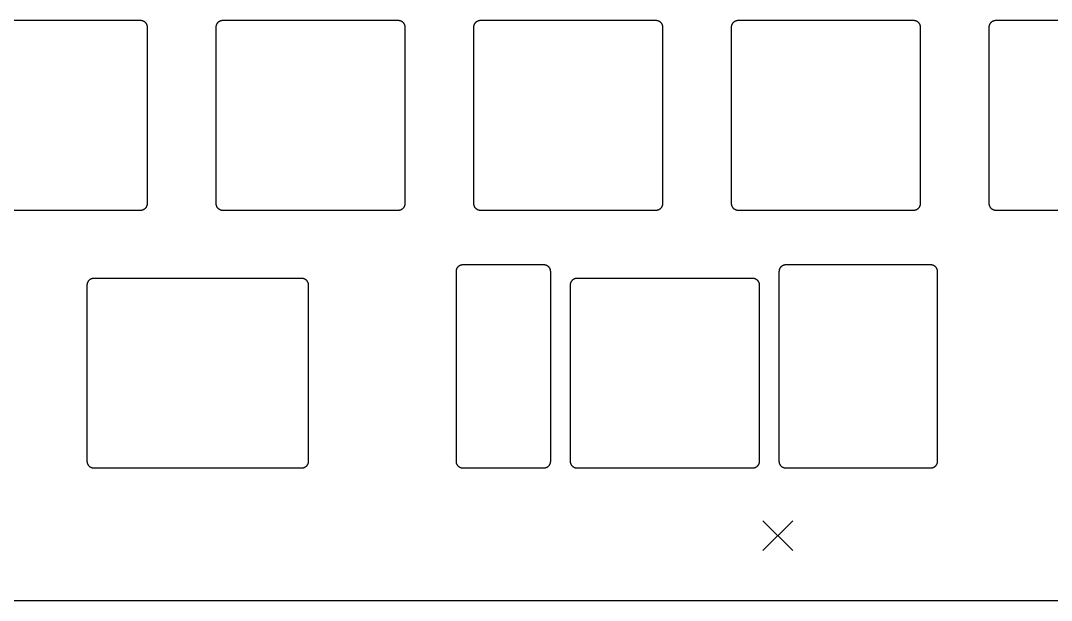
# Model space of a CAD drawing. Extents: x 17 to 282, y -159 to -67.
# Drawn here: x 133.9 to 210.1, y -150.4 to -107.6 of the extents above; entities that cross this region are included whole.
import ezdxf

# ---------------------------------------------------------------- set-up
doc = ezdxf.new("R2010")
doc.units = 0
doc.layers.add('BLACK', color=7, linetype='CONTINUOUS')

msp = doc.modelspace()

# ---------------------------------------------------------------- linework, layer by layer
at = {"layer": 'BLACK', "linetype": 'CONTINUOUS'}
for p, q in [((142.75, -107.575), (129.75, -107.575)), ((142.775, -107.576), (142.75, -107.575)), ((142.799, -107.577), (142.775, -107.576)), ((142.824, -107.58), (142.799, -107.577)), ((142.848, -107.585), (142.824, -107.58)), ((142.872, -107.59), (142.848, -107.585)), ((142.895, -107.597), (142.872, -107.59)), ((142.919, -107.604), (142.895, -107.597)), ((142.941, -107.613), (142.919, -107.604)), ((142.964, -107.623), (142.941, -107.613)), ((142.985, -107.634), (142.964, -107.623)), ((143.007, -107.646), (142.985, -107.634)), ((143.027, -107.659), (143.007, -107.646)), ((143.047, -107.673), (143.027, -107.659)), ((143.067, -107.688), (143.047, -107.673)), ((143.086, -107.704), (143.067, -107.688)), ((143.104, -107.721), (143.086, -107.704)), ((143.121, -107.739), (143.104, -107.721)), ((143.137, -107.758), (143.121, -107.739)), ((143.152, -107.778), (143.137, -107.758)), ((143.166, -107.798), (143.152, -107.778)), ((143.179, -107.818), (143.166, -107.798)), ((143.191, -107.84), (143.179, -107.818)), ((143.202, -107.861), (143.191, -107.84)), ((143.212, -107.884), (143.202, -107.861)), ((143.221, -107.906), (143.212, -107.884)), ((143.228, -107.93), (143.221, -107.906)), ((143.235, -107.953), (143.228, -107.93)), ((143.24, -107.977), (143.235, -107.953)), ((143.245, -108.001), (143.24, -107.977)), ((143.248, -108.026), (143.245, -108.001)), ((143.249, -108.05), (143.248, -108.026)), ((143.25, -108.075), (143.249, -108.05)), ((143.25, -121.075), (143.25, -108.075)), ((148.301, -108.05), (148.3, -108.075)), ((148.3, -108.075), (148.3, -121.075)), ((148.302, -108.026), (148.301, -108.05)), ((148.305, -108.001), (148.302, -108.026)), ((148.31, -107.977), (148.305, -108.001)), ((148.315, -107.953), (148.31, -107.977)), ((148.322, -107.93), (148.315, -107.953)), ((148.329, -107.906), (148.322, -107.93)), ((148.338, -107.884), (148.329, -107.906)), ((148.348, -107.861), (148.338, -107.884)), ((148.359, -107.84), (148.348, -107.861)), ((148.371, -107.818), (148.359, -107.84)), ((148.384, -107.798), (148.371, -107.818)), ((148.398, -107.778), (148.384, -107.798)), ((148.413, -107.758), (148.398, -107.778)), ((148.429, -107.739), (148.413, -107.758)), ((148.446, -107.721), (148.429, -107.739)), ((148.464, -107.704), (148.446, -107.721)), ((148.483, -107.688), (148.464, -107.704)), ((148.503, -107.673), (148.483, -107.688)), ((148.523, -107.659), (148.503, -107.673)), ((148.543, -107.646), (148.523, -107.659)), ((148.565, -107.634), (148.543, -107.646)), ((148.586, -107.623), (148.565, -107.634)), ((148.609, -107.613), (148.586, -107.623)), ((148.631, -107.604), (148.609, -107.613)), ((148.655, -107.597), (148.631, -107.604)), ((148.678, -107.59), (148.655, -107.597)), ((148.702, -107.585), (148.678, -107.59)), ((148.726, -107.58), (148.702, -107.585)), ((148.751, -107.577), (148.726, -107.58)), ((148.775, -107.576), (148.751, -107.577)), ((148.8, -107.575), (148.775, -107.576)), ((161.8, -107.575), (148.8, -107.575)), ((161.825, -107.576), (161.8, -107.575)), ((161.849, -107.577), (161.825, -107.576)), ((161.874, -107.58), (161.849, -107.577)), ((161.898, -107.585), (161.874, -107.58)), ((161.922, -107.59), (161.898, -107.585)), ((161.945, -107.597), (161.922, -107.59)), ((161.969, -107.604), (161.945, -107.597)), ((161.991, -107.613), (161.969, -107.604)), ((162.014, -107.623), (161.991, -107.613)), ((162.035, -107.634), (162.014, -107.623)), ((162.057, -107.646), (162.035, -107.634)), ((162.077, -107.659), (162.057, -107.646)), ((162.097, -107.673), (162.077, -107.659)), ((162.117, -107.688), (162.097, -107.673)), ((162.136, -107.704), (162.117, -107.688)), ((162.154, -107.721), (162.136, -107.704)), ((162.171, -107.739), (162.154, -107.721)), ((162.187, -107.758), (162.171, -107.739)), ((162.202, -107.778), (162.187, -107.758)), ((162.216, -107.798), (162.202, -107.778)), ((162.229, -107.818), (162.216, -107.798)), ((162.241, -107.84), (162.229, -107.818)), ((162.252, -107.861), (162.241, -107.84)), ((162.262, -107.884), (162.252, -107.861)), ((162.271, -107.906), (162.262, -107.884)), ((162.278, -107.93), (162.271, -107.906)), ((162.285, -107.953), (162.278, -107.93)), ((162.29, -107.977), (162.285, -107.953)), ((162.295, -108.001), (162.29, -107.977)), ((162.298, -108.026), (162.295, -108.001)), ((162.299, -108.05), (162.298, -108.026)), ((162.3, -108.075), (162.299, -108.05)), ((162.3, -121.075), (162.3, -108.075)), ((167.351, -108.05), (167.35, -108.075)), ((167.35, -108.075), (167.35, -121.075)), ((167.352, -108.026), (167.351, -108.05)), ((167.355, -108.001), (167.352, -108.026)), ((167.36, -107.977), (167.355, -108.001)), ((167.365, -107.953), (167.36, -107.977)), ((167.372, -107.93), (167.365, -107.953)), ((167.379, -107.906), (167.372, -107.93)), ((167.388, -107.884), (167.379, -107.906)), ((167.398, -107.861), (167.388, -107.884)), ((167.409, -107.84), (167.398, -107.861)), ((167.421, -107.818), (167.409, -107.84)), ((167.434, -107.798), (167.421, -107.818)), ((167.448, -107.778), (167.434, -107.798)), ((167.463, -107.758), (167.448, -107.778)), ((167.479, -107.739), (167.463, -107.758)), ((167.496, -107.721), (167.479, -107.739)), ((167.514, -107.704), (167.496, -107.721)), ((167.533, -107.688), (167.514, -107.704)), ((167.553, -107.673), (167.533, -107.688)), ((167.573, -107.659), (167.553, -107.673)), ((167.593, -107.646), (167.573, -107.659)), ((167.615, -107.634), (167.593, -107.646)), ((167.636, -107.623), (167.615, -107.634)), ((167.659, -107.613), (167.636, -107.623)), ((167.681, -107.604), (167.659, -107.613)), ((167.705, -107.597), (167.681, -107.604)), ((167.728, -107.59), (167.705, -107.597)), ((167.752, -107.585), (167.728, -107.59)), ((167.776, -107.58), (167.752, -107.585)), ((167.801, -107.577), (167.776, -107.58)), ((167.825, -107.576), (167.801, -107.577)), ((167.85, -107.575), (167.825, -107.576)), ((180.85, -107.575), (167.85, -107.575)), ((180.875, -107.576), (180.85, -107.575)), ((180.899, -107.577), (180.875, -107.576)), ((180.924, -107.58), (180.899, -107.577)), ((180.948, -107.585), (180.924, -107.58)), ((180.972, -107.59), (180.948, -107.585)), ((180.995, -107.597), (180.972, -107.59)), ((181.019, -107.604), (180.995, -107.597)), ((181.041, -107.613), (181.019, -107.604)), ((181.064, -107.623), (181.041, -107.613)), ((181.085, -107.634), (181.064, -107.623)), ((181.107, -107.646), (181.085, -107.634)), ((181.127, -107.659), (181.107, -107.646)), ((181.147, -107.673), (181.127, -107.659)), ((181.167, -107.688), (181.147, -107.673)), ((181.186, -107.704), (181.167, -107.688)), ((181.204, -107.721), (181.186, -107.704)), ((181.221, -107.739), (181.204, -107.721)), ((181.237, -107.758), (181.221, -107.739)), ((181.252, -107.778), (181.237, -107.758)), ((181.266, -107.798), (181.252, -107.778)), ((181.279, -107.818), (181.266, -107.798)), ((181.291, -107.84), (181.279, -107.818)), ((181.302, -107.861), (181.291, -107.84)), ((181.312, -107.884), (181.302, -107.861)), ((181.321, -107.906), (181.312, -107.884)), ((181.328, -107.93), (181.321, -107.906)), ((181.335, -107.953), (181.328, -107.93)), ((181.34, -107.977), (181.335, -107.953)), ((181.345, -108.001), (181.34, -107.977)), ((181.348, -108.026), (181.345, -108.001)), ((181.349, -108.05), (181.348, -108.026)), ((181.35, -108.075), (181.349, -108.05)), ((181.35, -121.075), (181.35, -108.075)), ((186.401, -108.05), (186.4, -108.075)), ((186.4, -108.075), (186.4, -121.075)), ((186.402, -108.026), (186.401, -108.05)), ((186.405, -108.001), (186.402, -108.026)), ((186.41, -107.977), (186.405, -108.001)), ((186.415, -107.953), (186.41, -107.977)), ((186.422, -107.93), (186.415, -107.953)), ((186.429, -107.906), (186.422, -107.93)), ((186.438, -107.884), (186.429, -107.906)), ((186.448, -107.861), (186.438, -107.884)), ((186.459, -107.84), (186.448, -107.861)), ((186.471, -107.818), (186.459, -107.84)), ((186.484, -107.798), (186.471, -107.818)), ((186.498, -107.778), (186.484, -107.798)), ((186.513, -107.758), (186.498, -107.778)), ((186.529, -107.739), (186.513, -107.758)), ((186.546, -107.721), (186.529, -107.739)), ((186.564, -107.704), (186.546, -107.721)), ((186.583, -107.688), (186.564, -107.704)), ((186.603, -107.673), (186.583, -107.688)), ((186.623, -107.659), (186.603, -107.673)), ((186.643, -107.646), (186.623, -107.659)), ((186.665, -107.634), (186.643, -107.646)), ((186.686, -107.623), (186.665, -107.634)), ((186.709, -107.613), (186.686, -107.623)), ((186.731, -107.604), (186.709, -107.613)), ((186.755, -107.597), (186.731, -107.604)), ((186.778, -107.59), (186.755, -107.597)), ((186.802, -107.585), (186.778, -107.59)), ((186.826, -107.58), (186.802, -107.585)), ((186.851, -107.577), (186.826, -107.58)), ((186.875, -107.576), (186.851, -107.577)), ((186.9, -107.575), (186.875, -107.576)), ((199.9, -107.575), (186.9, -107.575)), ((199.925, -107.576), (199.9, -107.575)), ((199.949, -107.577), (199.925, -107.576)), ((199.974, -107.58), (199.949, -107.577)), ((199.998, -107.585), (199.974, -107.58)), ((200.022, -107.59), (199.998, -107.585)), ((200.045, -107.597), (200.022, -107.59)), ((200.069, -107.604), (200.045, -107.597)), ((200.091, -107.613), (200.069, -107.604)), ((200.114, -107.623), (200.091, -107.613)), ((200.135, -107.634), (200.114, -107.623)), ((200.157, -107.646), (200.135, -107.634)), ((200.177, -107.659), (200.157, -107.646)), ((200.197, -107.673), (200.177, -107.659)), ((200.217, -107.688), (200.197, -107.673)), ((200.236, -107.704), (200.217, -107.688)), ((200.254, -107.721), (200.236, -107.704)), ((200.271, -107.739), (200.254, -107.721)), ((200.287, -107.758), (200.271, -107.739)), ((200.302, -107.778), (200.287, -107.758)), ((200.316, -107.798), (200.302, -107.778)), ((200.329, -107.818), (200.316, -107.798)), ((200.341, -107.84), (200.329, -107.818)), ((200.352, -107.861), (200.341, -107.84)), ((200.362, -107.884), (200.352, -107.861)), ((200.371, -107.906), (200.362, -107.884)), ((200.378, -107.93), (200.371, -107.906)), ((200.385, -107.953), (200.378, -107.93)), ((200.39, -107.977), (200.385, -107.953)), ((200.395, -108.001), (200.39, -107.977)), ((200.398, -108.026), (200.395, -108.001)), ((200.399, -108.05), (200.398, -108.026)), ((200.4, -108.075), (200.399, -108.05)), ((200.4, -121.075), (200.4, -108.075)), ((205.451, -108.05), (205.45, -108.075)), ((205.45, -108.075), (205.45, -121.075)), ((205.452, -108.026), (205.451, -108.05)), ((205.455, -108.001), (205.452, -108.026)), ((205.46, -107.977), (205.455, -108.001)), ((205.465, -107.953), (205.46, -107.977)), ((205.472, -107.93), (205.465, -107.953)), ((205.479, -107.906), (205.472, -107.93)), ((205.488, -107.884), (205.479, -107.906)), ((205.498, -107.861), (205.488, -107.884)), ((205.509, -107.84), (205.498, -107.861)), ((205.521, -107.818), (205.509, -107.84)), ((205.534, -107.798), (205.521, -107.818)), ((205.548, -107.778), (205.534, -107.798)), ((205.563, -107.758), (205.548, -107.778)), ((205.579, -107.739), (205.563, -107.758)), ((205.596, -107.721), (205.579, -107.739)), ((205.614, -107.704), (205.596, -107.721)), ((205.633, -107.688), (205.614, -107.704)), ((205.653, -107.673), (205.633, -107.688)), ((205.673, -107.659), (205.653, -107.673)), ((205.693, -107.646), (205.673, -107.659)), ((205.715, -107.634), (205.693, -107.646)), ((205.736, -107.623), (205.715, -107.634)), ((205.759, -107.613), (205.736, -107.623)), ((205.781, -107.604), (205.759, -107.613)), ((205.805, -107.597), (205.781, -107.604)), ((205.828, -107.59), (205.805, -107.597)), ((205.852, -107.585), (205.828, -107.59)), ((205.876, -107.58), (205.852, -107.585)), ((205.901, -107.577), (205.876, -107.58)), ((205.925, -107.576), (205.901, -107.577)), ((205.95, -107.575), (205.925, -107.576)), ((218.95, -107.575), (205.95, -107.575)), ((143.24, -121.173), (143.245, -121.149)), ((143.245, -121.149), (143.248, -121.124)), ((143.248, -121.124), (143.249, -121.1)), ((143.249, -121.1), (143.25, -121.075)), ((148.3, -121.075), (148.301, -121.1)), ((148.301, -121.1), (148.302, -121.124)), ((148.302, -121.124), (148.305, -121.149)), ((148.305, -121.149), (148.31, -121.173)), ((162.29, -121.173), (162.295, -121.149)), ((162.295, -121.149), (162.298, -121.124)), ((162.298, -121.124), (162.299, -121.1)), ((162.299, -121.1), (162.3, -121.075)), ((167.35, -121.075), (167.351, -121.1)), ((167.351, -121.1), (167.352, -121.124)), ((167.352, -121.124), (167.355, -121.149)), ((167.355, -121.149), (167.36, -121.173)), ((181.34, -121.173), (181.345, -121.149)), ((181.345, -121.149), (181.348, -121.124)), ((181.348, -121.124), (181.349, -121.1)), ((181.349, -121.1), (181.35, -121.075)), ((186.4, -121.075), (186.401, -121.1)), ((186.401, -121.1), (186.402, -121.124)), ((186.402, -121.124), (186.405, -121.149)), ((186.405, -121.149), (186.41, -121.173)), ((200.39, -121.173), (200.395, -121.149)), ((200.395, -121.149), (200.398, -121.124)), ((200.398, -121.124), (200.399, -121.1)), ((200.399, -121.1), (200.4, -121.075)), ((205.45, -121.075), (205.451, -121.1)), ((205.451, -121.1), (205.452, -121.124)), ((205.452, -121.124), (205.455, -121.149)), ((205.455, -121.149), (205.46, -121.173)), ((129.75, -121.575), (142.75, -121.575)), ((142.75, -121.575), (142.775, -121.574)), ((142.775, -121.574), (142.799, -121.573)), ((142.799, -121.573), (142.824, -121.57)), ((142.824, -121.57), (142.848, -121.565)), ((142.848, -121.565), (142.872, -121.56)), ((142.872, -121.56), (142.895, -121.553)), ((142.895, -121.553), (142.919, -121.546)), ((142.919, -121.546), (142.941, -121.537)), ((142.941, -121.537), (142.964, -121.527)), ((142.964, -121.527), (142.985, -121.516)), ((142.985, -121.516), (143.007, -121.504)), ((143.007, -121.504), (143.027, -121.491)), ((143.027, -121.491), (143.047, -121.477)), ((143.047, -121.477), (143.067, -121.462)), ((143.067, -121.462), (143.086, -121.446)), ((143.086, -121.446), (143.104, -121.429)), ((143.104, -121.429), (143.121, -121.411)), ((143.121, -121.411), (143.137, -121.392)), ((143.137, -121.392), (143.152, -121.372)), ((143.152, -121.372), (143.166, -121.352)), ((143.166, -121.352), (143.179, -121.332)), ((143.179, -121.332), (143.191, -121.31)), ((143.191, -121.31), (143.202, -121.289)), ((143.202, -121.289), (143.212, -121.266)), ((143.212, -121.266), (143.221, -121.244)), ((143.221, -121.244), (143.228, -121.22)), ((143.228, -121.22), (143.235, -121.197)), ((143.235, -121.197), (143.24, -121.173)), ((148.31, -121.173), (148.315, -121.197)), ((148.315, -121.197), (148.322, -121.22)), ((148.322, -121.22), (148.329, -121.244)), ((148.329, -121.244), (148.338, -121.266)), ((148.338, -121.266), (148.348, -121.289)), ((148.348, -121.289), (148.359, -121.31)), ((148.359, -121.31), (148.371, -121.332)), ((148.371, -121.332), (148.384, -121.352)), ((148.384, -121.352), (148.398, -121.372)), ((148.398, -121.372), (148.413, -121.392)), ((148.413, -121.392), (148.429, -121.411)), ((148.429, -121.411), (148.446, -121.429)), ((148.446, -121.429), (148.464, -121.446)), ((148.464, -121.446), (148.483, -121.462)), ((148.483, -121.462), (148.503, -121.477)), ((148.503, -121.477), (148.523, -121.491)), ((148.523, -121.491), (148.543, -121.504)), ((148.543, -121.504), (148.565, -121.516)), ((148.565, -121.516), (148.586, -121.527)), ((148.586, -121.527), (148.609, -121.537)), ((148.609, -121.537), (148.631, -121.546)), ((148.631, -121.546), (148.655, -121.553)), ((148.655, -121.553), (148.678, -121.56)), ((148.678, -121.56), (148.702, -121.565)), ((148.702, -121.565), (148.726, -121.57)), ((148.726, -121.57), (148.751, -121.573)), ((148.751, -121.573), (148.775, -121.574)), ((148.775, -121.574), (148.8, -121.575)), ((148.8, -121.575), (161.8, -121.575)), ((161.8, -121.575), (161.825, -121.574)), ((161.825, -121.574), (161.849, -121.573)), ((161.849, -121.573), (161.874, -121.57)), ((161.874, -121.57), (161.898, -121.565)), ((161.898, -121.565), (161.922, -121.56)), ((161.922, -121.56), (161.945, -121.553)), ((161.945, -121.553), (161.969, -121.546)), ((161.969, -121.546), (161.991, -121.537)), ((161.991, -121.537), (162.014, -121.527)), ((162.014, -121.527), (162.035, -121.516)), ((162.035, -121.516), (162.057, -121.504)), ((162.057, -121.504), (162.077, -121.491)), ((162.077, -121.491), (162.097, -121.477)), ((162.097, -121.477), (162.117, -121.462)), ((162.117, -121.462), (162.136, -121.446)), ((162.136, -121.446), (162.154, -121.429)), ((162.154, -121.429), (162.171, -121.411)), ((162.171, -121.411), (162.187, -121.392)), ((162.187, -121.392), (162.202, -121.372)), ((162.202, -121.372), (162.216, -121.352)), ((162.216, -121.352), (162.229, -121.332)), ((162.229, -121.332), (162.241, -121.31)), ((162.241, -121.31), (162.252, -121.289)), ((162.252, -121.289), (162.262, -121.266)), ((162.262, -121.266), (162.271, -121.244)), ((162.271, -121.244), (162.278, -121.22)), ((162.278, -121.22), (162.285, -121.197)), ((162.285, -121.197), (162.29, -121.173)), ((167.36, -121.173), (167.365, -121.197)), ((167.365, -121.197), (167.372, -121.22)), ((167.372, -121.22), (167.379, -121.244)), ((167.379, -121.244), (167.388, -121.266)), ((167.388, -121.266), (167.398, -121.289)), ((167.398, -121.289), (167.409, -121.31)), ((167.409, -121.31), (167.421, -121.332)), ((167.421, -121.332), (167.434, -121.352)), ((167.434, -121.352), (167.448, -121.372)), ((167.448, -121.372), (167.463, -121.392)), ((167.463, -121.392), (167.479, -121.411)), ((167.479, -121.411), (167.496, -121.429)), ((167.496, -121.429), (167.514, -121.446)), ((167.514, -121.446), (167.533, -121.462)), ((167.533, -121.462), (167.553, -121.477)), ((167.553, -121.477), (167.573, -121.491)), ((167.573, -121.491), (167.593, -121.504)), ((167.593, -121.504), (167.615, -121.516)), ((167.615, -121.516), (167.636, -121.527)), ((167.636, -121.527), (167.659, -121.537)), ((167.659, -121.537), (167.681, -121.546)), ((167.681, -121.546), (167.705, -121.553)), ((167.705, -121.553), (167.728, -121.56)), ((167.728, -121.56), (167.752, -121.565)), ((167.752, -121.565), (167.776, -121.57)), ((167.776, -121.57), (167.801, -121.573)), ((167.801, -121.573), (167.825, -121.574)), ((167.825, -121.574), (167.85, -121.575)), ((167.85, -121.575), (180.85, -121.575)), ((180.85, -121.575), (180.875, -121.574)), ((180.875, -121.574), (180.899, -121.573)), ((180.899, -121.573), (180.924, -121.57)), ((180.924, -121.57), (180.948, -121.565)), ((180.948, -121.565), (180.972, -121.56)), ((180.972, -121.56), (180.995, -121.553)), ((180.995, -121.553), (181.019, -121.546)), ((181.019, -121.546), (181.041, -121.537)), ((181.041, -121.537), (181.064, -121.527)), ((181.064, -121.527), (181.085, -121.516)), ((181.085, -121.516), (181.107, -121.504)), ((181.107, -121.504), (181.127, -121.491)), ((181.127, -121.491), (181.147, -121.477)), ((181.147, -121.477), (181.167, -121.462)), ((181.167, -121.462), (181.186, -121.446)), ((181.186, -121.446), (181.204, -121.429)), ((181.204, -121.429), (181.221, -121.411)), ((181.221, -121.411), (181.237, -121.392)), ((181.237, -121.392), (181.252, -121.372)), ((181.252, -121.372), (181.266, -121.352)), ((181.266, -121.352), (181.279, -121.332)), ((181.279, -121.332), (181.291, -121.31)), ((181.291, -121.31), (181.302, -121.289)), ((181.302, -121.289), (181.312, -121.266)), ((181.312, -121.266), (181.321, -121.244)), ((181.321, -121.244), (181.328, -121.22)), ((181.328, -121.22), (181.335, -121.197)), ((181.335, -121.197), (181.34, -121.173)), ((186.41, -121.173), (186.415, -121.197)), ((186.415, -121.197), (186.422, -121.22)), ((186.422, -121.22), (186.429, -121.244)), ((186.429, -121.244), (186.438, -121.266)), ((186.438, -121.266), (186.448, -121.289)), ((186.448, -121.289), (186.459, -121.31)), ((186.459, -121.31), (186.471, -121.332)), ((186.471, -121.332), (186.484, -121.352)), ((186.484, -121.352), (186.498, -121.372)), ((186.498, -121.372), (186.513, -121.392)), ((186.513, -121.392), (186.529, -121.411)), ((186.529, -121.411), (186.546, -121.429)), ((186.546, -121.429), (186.564, -121.446)), ((186.564, -121.446), (186.583, -121.462)), ((186.583, -121.462), (186.603, -121.477)), ((186.603, -121.477), (186.623, -121.491)), ((186.623, -121.491), (186.643, -121.504)), ((186.643, -121.504), (186.665, -121.516)), ((186.665, -121.516), (186.686, -121.527)), ((186.686, -121.527), (186.709, -121.537)), ((186.709, -121.537), (186.731, -121.546)), ((186.731, -121.546), (186.755, -121.553)), ((186.755, -121.553), (186.778, -121.56)), ((186.778, -121.56), (186.802, -121.565)), ((186.802, -121.565), (186.826, -121.57)), ((186.826, -121.57), (186.851, -121.573)), ((186.851, -121.573), (186.875, -121.574)), ((186.875, -121.574), (186.9, -121.575)), ((186.9, -121.575), (199.9, -121.575)), ((199.9, -121.575), (199.925, -121.574)), ((199.925, -121.574), (199.949, -121.573)), ((199.949, -121.573), (199.974, -121.57)), ((199.974, -121.57), (199.998, -121.565)), ((199.998, -121.565), (200.022, -121.56)), ((200.022, -121.56), (200.045, -121.553)), ((200.045, -121.553), (200.069, -121.546)), ((200.069, -121.546), (200.091, -121.537)), ((200.091, -121.537), (200.114, -121.527)), ((200.114, -121.527), (200.135, -121.516)), ((200.135, -121.516), (200.157, -121.504)), ((200.157, -121.504), (200.177, -121.491)), ((200.177, -121.491), (200.197, -121.477)), ((200.197, -121.477), (200.217, -121.462)), ((200.217, -121.462), (200.236, -121.446)), ((200.236, -121.446), (200.254, -121.429)), ((200.254, -121.429), (200.271, -121.411)), ((200.271, -121.411), (200.287, -121.392)), ((200.287, -121.392), (200.302, -121.372)), ((200.302, -121.372), (200.316, -121.352)), ((200.316, -121.352), (200.329, -121.332)), ((200.329, -121.332), (200.341, -121.31)), ((200.341, -121.31), (200.352, -121.289)), ((200.352, -121.289), (200.362, -121.266)), ((200.362, -121.266), (200.371, -121.244)), ((200.371, -121.244), (200.378, -121.22)), ((200.378, -121.22), (200.385, -121.197)), ((200.385, -121.197), (200.39, -121.173)), ((205.46, -121.173), (205.465, -121.197)), ((205.465, -121.197), (205.472, -121.22)), ((205.472, -121.22), (205.479, -121.244)), ((205.479, -121.244), (205.488, -121.266)), ((205.488, -121.266), (205.498, -121.289)), ((205.498, -121.289), (205.509, -121.31)), ((205.509, -121.31), (205.521, -121.332)), ((205.521, -121.332), (205.534, -121.352)), ((205.534, -121.352), (205.548, -121.372)), ((205.548, -121.372), (205.563, -121.392)), ((205.563, -121.392), (205.579, -121.411)), ((205.579, -121.411), (205.596, -121.429)), ((205.596, -121.429), (205.614, -121.446)), ((205.614, -121.446), (205.633, -121.462)), ((205.633, -121.462), (205.653, -121.477)), ((205.653, -121.477), (205.673, -121.491)), ((205.673, -121.491), (205.693, -121.504)), ((205.693, -121.504), (205.715, -121.516)), ((205.715, -121.516), (205.736, -121.527)), ((205.736, -121.527), (205.759, -121.537)), ((205.759, -121.537), (205.781, -121.546)), ((205.781, -121.546), (205.805, -121.553)), ((205.805, -121.553), (205.828, -121.56)), ((205.828, -121.56), (205.852, -121.565)), ((205.852, -121.565), (205.876, -121.57)), ((205.876, -121.57), (205.901, -121.573)), ((205.901, -121.573), (205.925, -121.574)), ((205.925, -121.574), (205.95, -121.575)), ((205.95, -121.575), (218.95, -121.575)), ((166.258, -125.723), (166.239, -125.738)), ((166.278, -125.709), (166.258, -125.723)), ((166.299, -125.696), (166.278, -125.709)), ((166.32, -125.684), (166.299, -125.696)), ((166.342, -125.673), (166.32, -125.684)), ((166.364, -125.663), (166.342, -125.673)), ((166.387, -125.654), (166.364, -125.663)), ((166.41, -125.647), (166.387, -125.654)), ((166.434, -125.64), (166.41, -125.647)), ((166.458, -125.635), (166.434, -125.64)), ((166.482, -125.63), (166.458, -125.635)), ((166.506, -125.627), (166.482, -125.63)), ((166.531, -125.626), (166.506, -125.627)), ((166.556, -125.625), (166.531, -125.626)), ((172.556, -125.625), (166.556, -125.625)), ((172.581, -125.626), (172.556, -125.625)), ((172.605, -125.627), (172.581, -125.626)), ((172.63, -125.63), (172.605, -125.627)), ((172.654, -125.635), (172.63, -125.63)), ((172.678, -125.64), (172.654, -125.635)), ((172.701, -125.647), (172.678, -125.64)), ((172.724, -125.654), (172.701, -125.647)), ((172.747, -125.663), (172.724, -125.654)), ((172.769, -125.673), (172.747, -125.663)), ((172.791, -125.684), (172.769, -125.673)), ((172.812, -125.696), (172.791, -125.684)), ((172.833, -125.709), (172.812, -125.696)), ((172.853, -125.723), (172.833, -125.709)), ((172.873, -125.738), (172.853, -125.723)), ((190.134, -125.723), (190.115, -125.738)), ((190.154, -125.709), (190.134, -125.723)), ((190.175, -125.696), (190.154, -125.709)), ((190.196, -125.684), (190.175, -125.696)), ((190.218, -125.673), (190.196, -125.684)), ((190.24, -125.663), (190.218, -125.673)), ((190.263, -125.654), (190.24, -125.663)), ((190.286, -125.647), (190.263, -125.654)), ((190.31, -125.64), (190.286, -125.647)), ((190.334, -125.635), (190.31, -125.64)), ((190.358, -125.63), (190.334, -125.635)), ((190.382, -125.627), (190.358, -125.63)), ((190.407, -125.626), (190.382, -125.627)), ((190.432, -125.625), (190.407, -125.626)), ((195.156, -125.625), (190.432, -125.625)), ((196.432, -125.625), (195.156, -125.625)), ((201.156, -125.625), (196.432, -125.625)), ((201.181, -125.626), (201.156, -125.625)), ((201.206, -125.627), (201.181, -125.626)), ((201.23, -125.63), (201.206, -125.627)), ((201.254, -125.635), (201.23, -125.63)), ((201.278, -125.64), (201.254, -125.635)), ((201.302, -125.647), (201.278, -125.64)), ((201.325, -125.654), (201.302, -125.647)), ((201.348, -125.663), (201.325, -125.654)), ((201.37, -125.673), (201.348, -125.663)), ((201.392, -125.684), (201.37, -125.673)), ((201.413, -125.696), (201.392, -125.684)), ((201.434, -125.709), (201.413, -125.696)), ((201.454, -125.723), (201.434, -125.709)), ((201.473, -125.738), (201.454, -125.723)), ((166.058, -126.076), (166.056, -126.1)), ((166.056, -126.1), (166.056, -126.125)), ((166.056, -126.125), (166.056, -140.125)), ((166.061, -126.051), (166.058, -126.076)), ((166.065, -126.027), (166.061, -126.051)), ((166.071, -126.003), (166.065, -126.027)), ((166.077, -125.98), (166.071, -126.003)), ((166.085, -125.956), (166.077, -125.98)), ((166.094, -125.934), (166.085, -125.956)), ((166.104, -125.911), (166.094, -125.934)), ((166.115, -125.89), (166.104, -125.911)), ((166.127, -125.868), (166.115, -125.89)), ((166.14, -125.848), (166.127, -125.868)), ((166.154, -125.828), (166.14, -125.848)), ((166.169, -125.808), (166.154, -125.828)), ((166.185, -125.789), (166.169, -125.808)), ((166.202, -125.771), (166.185, -125.789)), ((166.22, -125.754), (166.202, -125.771)), ((166.239, -125.738), (166.22, -125.754)), ((172.891, -125.754), (172.873, -125.738)), ((172.909, -125.771), (172.891, -125.754)), ((172.926, -125.789), (172.909, -125.771)), ((172.943, -125.808), (172.926, -125.789)), ((172.958, -125.828), (172.943, -125.808)), ((172.972, -125.848), (172.958, -125.828)), ((172.985, -125.868), (172.972, -125.848)), ((172.997, -125.89), (172.985, -125.868)), ((173.008, -125.911), (172.997, -125.89)), ((173.018, -125.934), (173.008, -125.911)), ((173.026, -125.956), (173.018, -125.934)), ((173.034, -125.98), (173.026, -125.956)), ((173.041, -126.003), (173.034, -125.98)), ((173.046, -126.027), (173.041, -126.003)), ((173.05, -126.051), (173.046, -126.027)), ((173.053, -126.076), (173.05, -126.051)), ((173.055, -126.1), (173.053, -126.076)), ((173.056, -126.125), (173.055, -126.1)), ((173.056, -140.125), (173.056, -126.125)), ((189.934, -126.076), (189.932, -126.1)), ((189.932, -126.1), (189.932, -126.125)), ((189.932, -126.125), (189.932, -140.125)), ((189.937, -126.051), (189.934, -126.076)), ((189.941, -126.027), (189.937, -126.051)), ((189.947, -126.003), (189.941, -126.027)), ((189.953, -125.98), (189.947, -126.003)), ((189.961, -125.956), (189.953, -125.98)), ((189.97, -125.934), (189.961, -125.956)), ((189.98, -125.911), (189.97, -125.934)), ((189.991, -125.89), (189.98, -125.911)), ((190.003, -125.868), (189.991, -125.89)), ((190.016, -125.848), (190.003, -125.868)), ((190.03, -125.828), (190.016, -125.848)), ((190.045, -125.808), (190.03, -125.828)), ((190.061, -125.789), (190.045, -125.808)), ((190.078, -125.771), (190.061, -125.789)), ((190.096, -125.754), (190.078, -125.771)), ((190.115, -125.738), (190.096, -125.754)), ((201.492, -125.754), (201.473, -125.738)), ((201.51, -125.771), (201.492, -125.754)), ((201.527, -125.789), (201.51, -125.771)), ((201.543, -125.808), (201.527, -125.789)), ((201.558, -125.828), (201.543, -125.808)), ((201.572, -125.848), (201.558, -125.828)), ((201.585, -125.868), (201.572, -125.848)), ((201.597, -125.89), (201.585, -125.868)), ((201.608, -125.911), (201.597, -125.89)), ((201.618, -125.934), (201.608, -125.911)), ((201.627, -125.956), (201.618, -125.934)), ((201.635, -125.98), (201.627, -125.956)), ((201.641, -126.003), (201.635, -125.98)), ((201.647, -126.027), (201.641, -126.003)), ((201.651, -126.051), (201.647, -126.027)), ((201.654, -126.076), (201.651, -126.051)), ((201.656, -126.1), (201.654, -126.076)), ((201.656, -126.125), (201.656, -126.1)), ((201.656, -140.125), (201.656, -126.125)), ((138.776, -127.1), (138.775, -127.125)), ((138.775, -127.125), (138.775, -140.125)), ((138.777, -127.076), (138.776, -127.1)), ((138.78, -127.051), (138.777, -127.076)), ((138.785, -127.027), (138.78, -127.051)), ((138.79, -127.003), (138.785, -127.027)), ((138.797, -126.98), (138.79, -127.003)), ((138.804, -126.956), (138.797, -126.98)), ((138.813, -126.934), (138.804, -126.956)), ((138.823, -126.911), (138.813, -126.934)), ((138.834, -126.89), (138.823, -126.911)), ((138.846, -126.868), (138.834, -126.89)), ((138.859, -126.848), (138.846, -126.868)), ((138.873, -126.828), (138.859, -126.848)), ((138.888, -126.808), (138.873, -126.828)), ((138.904, -126.789), (138.888, -126.808)), ((138.921, -126.771), (138.904, -126.789)), ((138.939, -126.754), (138.921, -126.771)), ((138.958, -126.738), (138.939, -126.754)), ((138.978, -126.723), (138.958, -126.738)), ((138.998, -126.709), (138.978, -126.723)), ((139.018, -126.696), (138.998, -126.709)), ((139.04, -126.684), (139.018, -126.696)), ((139.061, -126.673), (139.04, -126.684)), ((139.084, -126.663), (139.061, -126.673)), ((139.106, -126.654), (139.084, -126.663)), ((139.13, -126.647), (139.106, -126.654)), ((139.153, -126.64), (139.13, -126.647)), ((139.177, -126.635), (139.153, -126.64)), ((139.201, -126.63), (139.177, -126.635)), ((139.226, -126.627), (139.201, -126.63)), ((139.25, -126.626), (139.226, -126.627)), ((139.275, -126.625), (139.25, -126.626)), ((141.656, -126.625), (139.275, -126.625)), ((152.275, -126.625), (141.656, -126.625)), ((154.656, -126.625), (152.275, -126.625)), ((154.681, -126.626), (154.656, -126.625)), ((154.706, -126.627), (154.681, -126.626)), ((154.73, -126.63), (154.706, -126.627)), ((154.754, -126.635), (154.73, -126.63)), ((154.778, -126.64), (154.754, -126.635)), ((154.802, -126.647), (154.778, -126.64)), ((154.825, -126.654), (154.802, -126.647)), ((154.848, -126.663), (154.825, -126.654)), ((154.87, -126.673), (154.848, -126.663)), ((154.892, -126.684), (154.87, -126.673)), ((154.913, -126.696), (154.892, -126.684)), ((154.934, -126.709), (154.913, -126.696)), ((154.954, -126.723), (154.934, -126.709)), ((154.973, -126.738), (154.954, -126.723)), ((154.992, -126.754), (154.973, -126.738)), ((155.01, -126.771), (154.992, -126.754)), ((155.027, -126.789), (155.01, -126.771)), ((155.043, -126.808), (155.027, -126.789)), ((155.058, -126.828), (155.043, -126.808)), ((155.072, -126.848), (155.058, -126.828)), ((155.085, -126.868), (155.072, -126.848)), ((155.097, -126.89), (155.085, -126.868)), ((155.108, -126.911), (155.097, -126.89)), ((155.118, -126.934), (155.108, -126.911)), ((155.127, -126.956), (155.118, -126.934)), ((155.135, -126.98), (155.127, -126.956)), ((155.141, -127.003), (155.135, -126.98)), ((155.147, -127.027), (155.141, -127.003)), ((155.151, -127.051), (155.147, -127.027)), ((155.154, -127.076), (155.151, -127.051)), ((155.156, -127.1), (155.154, -127.076)), ((155.156, -127.125), (155.156, -127.1)), ((155.156, -140.125), (155.156, -127.125)), ((174.496, -127.076), (174.494, -127.1)), ((174.494, -127.1), (174.494, -127.125)), ((174.494, -127.125), (174.494, -140.125)), ((174.499, -127.051), (174.496, -127.076)), ((174.503, -127.027), (174.499, -127.051)), ((174.509, -127.003), (174.503, -127.027)), ((174.515, -126.98), (174.509, -127.003)), ((174.523, -126.956), (174.515, -126.98)), ((174.532, -126.934), (174.523, -126.956)), ((174.542, -126.911), (174.532, -126.934)), ((174.553, -126.89), (174.542, -126.911)), ((174.565, -126.868), (174.553, -126.89)), ((174.578, -126.848), (174.565, -126.868)), ((174.592, -126.828), (174.578, -126.848)), ((174.607, -126.808), (174.592, -126.828)), ((174.623, -126.789), (174.607, -126.808)), ((174.64, -126.771), (174.623, -126.789)), ((174.658, -126.754), (174.64, -126.771)), ((174.677, -126.738), (174.658, -126.754)), ((174.696, -126.723), (174.677, -126.738)), ((174.716, -126.709), (174.696, -126.723)), ((174.737, -126.696), (174.716, -126.709)), ((174.758, -126.684), (174.737, -126.696)), ((174.78, -126.673), (174.758, -126.684)), ((174.802, -126.663), (174.78, -126.673)), ((174.825, -126.654), (174.802, -126.663)), ((174.848, -126.647), (174.825, -126.654)), ((174.872, -126.64), (174.848, -126.647)), ((174.896, -126.635), (174.872, -126.64)), ((174.92, -126.63), (174.896, -126.635)), ((174.944, -126.627), (174.92, -126.63)), ((174.969, -126.626), (174.944, -126.627)), ((174.994, -126.625), (174.969, -126.626)), ((187.994, -126.625), (174.994, -126.625)), ((188.019, -126.626), (187.994, -126.625)), ((188.043, -126.627), (188.019, -126.626)), ((188.068, -126.63), (188.043, -126.627)), ((188.092, -126.635), (188.068, -126.63)), ((188.116, -126.64), (188.092, -126.635)), ((188.139, -126.647), (188.116, -126.64)), ((188.162, -126.654), (188.139, -126.647)), ((188.185, -126.663), (188.162, -126.654)), ((188.207, -126.673), (188.185, -126.663)), ((188.229, -126.684), (188.207, -126.673)), ((188.25, -126.696), (188.229, -126.684)), ((188.271, -126.709), (188.25, -126.696)), ((188.291, -126.723), (188.271, -126.709)), ((188.311, -126.738), (188.291, -126.723)), ((188.329, -126.754), (188.311, -126.738)), ((188.347, -126.771), (188.329, -126.754)), ((188.364, -126.789), (188.347, -126.771)), ((188.381, -126.808), (188.364, -126.789)), ((188.396, -126.828), (188.381, -126.808)), ((188.41, -126.848), (188.396, -126.828)), ((188.423, -126.868), (188.41, -126.848)), ((188.435, -126.89), (188.423, -126.868)), ((188.446, -126.911), (188.435, -126.89)), ((188.456, -126.934), (188.446, -126.911)), ((188.464, -126.956), (188.456, -126.934)), ((188.472, -126.98), (188.464, -126.956)), ((188.479, -127.003), (188.472, -126.98)), ((188.484, -127.027), (188.479, -127.003)), ((188.488, -127.051), (188.484, -127.027)), ((188.491, -127.076), (188.488, -127.051)), ((188.493, -127.1), (188.491, -127.076)), ((188.494, -127.125), (188.493, -127.1)), ((188.494, -140.125), (188.494, -127.125)), ((138.775, -140.125), (138.776, -140.15)), ((138.776, -140.15), (138.777, -140.174)), ((138.777, -140.174), (138.78, -140.199)), ((138.78, -140.199), (138.785, -140.223)), ((155.147, -140.223), (155.151, -140.199)), ((155.151, -140.199), (155.154, -140.174)), ((155.154, -140.174), (155.156, -140.15)), ((155.156, -140.15), (155.156, -140.125)), ((166.056, -140.125), (166.056, -140.15)), ((166.056, -140.15), (166.058, -140.174)), ((166.058, -140.174), (166.061, -140.199)), ((166.061, -140.199), (166.065, -140.223)), ((173.046, -140.223), (173.05, -140.199)), ((173.05, -140.199), (173.053, -140.174)), ((173.053, -140.174), (173.055, -140.15)), ((173.055, -140.15), (173.056, -140.125)), ((174.494, -140.125), (174.494, -140.15)), ((174.494, -140.15), (174.496, -140.174)), ((174.496, -140.174), (174.499, -140.199)), ((174.499, -140.199), (174.503, -140.223)), ((188.484, -140.223), (188.488, -140.199)), ((188.488, -140.199), (188.491, -140.174)), ((188.491, -140.174), (188.493, -140.15)), ((188.493, -140.15), (188.494, -140.125)), ((189.932, -140.125), (189.932, -140.15)), ((189.932, -140.15), (189.934, -140.174)), ((189.934, -140.174), (189.937, -140.199)), ((189.937, -140.199), (189.941, -140.223)), ((201.647, -140.223), (201.651, -140.199)), ((201.651, -140.199), (201.654, -140.174)), ((201.654, -140.174), (201.656, -140.15)), ((201.656, -140.15), (201.656, -140.125)), ((138.785, -140.223), (138.79, -140.247)), ((138.79, -140.247), (138.797, -140.27)), ((138.797, -140.27), (138.804, -140.294)), ((138.804, -140.294), (138.813, -140.316)), ((138.813, -140.316), (138.823, -140.339)), ((138.823, -140.339), (138.834, -140.36)), ((138.834, -140.36), (138.846, -140.382)), ((138.846, -140.382), (138.859, -140.402)), ((138.859, -140.402), (138.873, -140.422)), ((138.873, -140.422), (138.888, -140.442)), ((138.888, -140.442), (138.904, -140.461)), ((138.904, -140.461), (138.921, -140.479)), ((138.921, -140.479), (138.939, -140.496)), ((138.939, -140.496), (138.958, -140.512)), ((138.958, -140.512), (138.978, -140.527)), ((138.978, -140.527), (138.998, -140.541)), ((138.998, -140.541), (139.018, -140.554)), ((139.018, -140.554), (139.04, -140.566)), ((139.04, -140.566), (139.061, -140.577)), ((139.061, -140.577), (139.084, -140.587)), ((139.084, -140.587), (139.106, -140.596)), ((139.106, -140.596), (139.13, -140.603)), ((139.13, -140.603), (139.153, -140.61)), ((139.153, -140.61), (139.177, -140.615)), ((139.177, -140.615), (139.201, -140.62)), ((139.201, -140.62), (139.226, -140.623)), ((139.226, -140.623), (139.25, -140.624)), ((139.25, -140.624), (139.275, -140.625)), ((139.275, -140.625), (141.656, -140.625)), ((141.656, -140.625), (152.275, -140.625)), ((152.275, -140.625), (154.656, -140.625)), ((154.656, -140.625), (154.681, -140.624)), ((154.681, -140.624), (154.706, -140.623)), ((154.706, -140.623), (154.73, -140.62)), ((154.73, -140.62), (154.754, -140.615)), ((154.754, -140.615), (154.778, -140.61)), ((154.778, -140.61), (154.802, -140.603)), ((154.802, -140.603), (154.825, -140.596)), ((154.825, -140.596), (154.848, -140.587)), ((154.848, -140.587), (154.87, -140.577)), ((154.87, -140.577), (154.892, -140.566)), ((154.892, -140.566), (154.913, -140.554)), ((154.913, -140.554), (154.934, -140.541)), ((154.934, -140.541), (154.954, -140.527)), ((154.954, -140.527), (154.973, -140.512)), ((154.973, -140.512), (154.992, -140.496)), ((154.992, -140.496), (155.01, -140.479)), ((155.01, -140.479), (155.027, -140.461)), ((155.027, -140.461), (155.043, -140.442)), ((155.043, -140.442), (155.058, -140.422)), ((155.058, -140.422), (155.072, -140.402)), ((155.072, -140.402), (155.085, -140.382)), ((155.085, -140.382), (155.097, -140.36)), ((155.097, -140.36), (155.108, -140.339)), ((155.108, -140.339), (155.118, -140.316)), ((155.118, -140.316), (155.127, -140.294)), ((155.127, -140.294), (155.135, -140.27)), ((155.135, -140.27), (155.141, -140.247)), ((155.141, -140.247), (155.147, -140.223)), ((166.065, -140.223), (166.071, -140.247)), ((166.071, -140.247), (166.077, -140.27)), ((166.077, -140.27), (166.085, -140.294)), ((166.085, -140.294), (166.094, -140.316)), ((166.094, -140.316), (166.104, -140.339)), ((166.104, -140.339), (166.115, -140.36)), ((166.115, -140.36), (166.127, -140.382)), ((166.127, -140.382), (166.14, -140.402)), ((166.14, -140.402), (166.154, -140.422)), ((166.154, -140.422), (166.169, -140.442)), ((166.169, -140.442), (166.185, -140.461)), ((166.185, -140.461), (166.202, -140.479)), ((166.202, -140.479), (166.22, -140.496)), ((166.22, -140.496), (166.239, -140.512)), ((166.239, -140.512), (166.258, -140.527)), ((166.258, -140.527), (166.278, -140.541)), ((166.278, -140.541), (166.299, -140.554)), ((166.299, -140.554), (166.32, -140.566)), ((166.32, -140.566), (166.342, -140.577)), ((166.342, -140.577), (166.364, -140.587)), ((166.364, -140.587), (166.387, -140.596)), ((166.387, -140.596), (166.41, -140.603)), ((166.41, -140.603), (166.434, -140.61)), ((166.434, -140.61), (166.458, -140.615)), ((166.458, -140.615), (166.482, -140.62)), ((166.482, -140.62), (166.506, -140.623)), ((166.506, -140.623), (166.531, -140.624)), ((166.531, -140.624), (166.556, -140.625)), ((166.556, -140.625), (172.556, -140.625)), ((172.556, -140.625), (172.581, -140.624)), ((172.581, -140.624), (172.605, -140.623)), ((172.605, -140.623), (172.63, -140.62)), ((172.63, -140.62), (172.654, -140.615)), ((172.654, -140.615), (172.678, -140.61)), ((172.678, -140.61), (172.701, -140.603)), ((172.701, -140.603), (172.724, -140.596)), ((172.724, -140.596), (172.747, -140.587)), ((172.747, -140.587), (172.769, -140.577)), ((172.769, -140.577), (172.791, -140.566)), ((172.791, -140.566), (172.812, -140.554)), ((172.812, -140.554), (172.833, -140.541)), ((172.833, -140.541), (172.853, -140.527)), ((172.853, -140.527), (172.873, -140.512)), ((172.873, -140.512), (172.891, -140.496)), ((172.891, -140.496), (172.909, -140.479)), ((172.909, -140.479), (172.926, -140.461)), ((172.926, -140.461), (172.943, -140.442)), ((172.943, -140.442), (172.958, -140.422)), ((172.958, -140.422), (172.972, -140.402)), ((172.972, -140.402), (172.985, -140.382)), ((172.985, -140.382), (172.997, -140.36)), ((172.997, -140.36), (173.008, -140.339)), ((173.008, -140.339), (173.018, -140.316)), ((173.018, -140.316), (173.026, -140.294)), ((173.026, -140.294), (173.034, -140.27)), ((173.034, -140.27), (173.041, -140.247)), ((173.041, -140.247), (173.046, -140.223)), ((174.503, -140.223), (174.509, -140.247)), ((174.509, -140.247), (174.515, -140.27)), ((174.515, -140.27), (174.523, -140.294)), ((174.523, -140.294), (174.532, -140.316)), ((174.532, -140.316), (174.542, -140.339)), ((174.542, -140.339), (174.553, -140.36)), ((174.553, -140.36), (174.565, -140.382)), ((174.565, -140.382), (174.578, -140.402)), ((174.578, -140.402), (174.592, -140.422)), ((174.592, -140.422), (174.607, -140.442)), ((174.607, -140.442), (174.623, -140.461)), ((174.623, -140.461), (174.64, -140.479)), ((174.64, -140.479), (174.658, -140.496)), ((174.658, -140.496), (174.677, -140.512)), ((174.677, -140.512), (174.696, -140.527)), ((174.696, -140.527), (174.716, -140.541)), ((174.716, -140.541), (174.737, -140.554)), ((174.737, -140.554), (174.758, -140.566)), ((174.758, -140.566), (174.78, -140.577)), ((174.78, -140.577), (174.802, -140.587)), ((174.802, -140.587), (174.825, -140.596)), ((174.825, -140.596), (174.848, -140.603)), ((174.848, -140.603), (174.872, -140.61)), ((174.872, -140.61), (174.896, -140.615)), ((174.896, -140.615), (174.92, -140.62)), ((174.92, -140.62), (174.944, -140.623)), ((174.944, -140.623), (174.969, -140.624)), ((174.969, -140.624), (174.994, -140.625)), ((174.994, -140.625), (187.994, -140.625)), ((187.994, -140.625), (188.019, -140.624)), ((188.019, -140.624), (188.043, -140.623)), ((188.043, -140.623), (188.068, -140.62)), ((188.068, -140.62), (188.092, -140.615)), ((188.092, -140.615), (188.116, -140.61)), ((188.116, -140.61), (188.139, -140.603)), ((188.139, -140.603), (188.162, -140.596)), ((188.162, -140.596), (188.185, -140.587)), ((188.185, -140.587), (188.207, -140.577)), ((188.207, -140.577), (188.229, -140.566)), ((188.229, -140.566), (188.25, -140.554)), ((188.25, -140.554), (188.271, -140.541)), ((188.271, -140.541), (188.291, -140.527)), ((188.291, -140.527), (188.311, -140.512)), ((188.311, -140.512), (188.329, -140.496)), ((188.329, -140.496), (188.347, -140.479)), ((188.347, -140.479), (188.364, -140.461)), ((188.364, -140.461), (188.381, -140.442)), ((188.381, -140.442), (188.396, -140.422)), ((188.396, -140.422), (188.41, -140.402)), ((188.41, -140.402), (188.423, -140.382)), ((188.423, -140.382), (188.435, -140.36)), ((188.435, -140.36), (188.446, -140.339)), ((188.446, -140.339), (188.456, -140.316)), ((188.456, -140.316), (188.464, -140.294)), ((188.464, -140.294), (188.472, -140.27)), ((188.472, -140.27), (188.479, -140.247)), ((188.479, -140.247), (188.484, -140.223)), ((189.941, -140.223), (189.947, -140.247)), ((189.947, -140.247), (189.953, -140.27)), ((189.953, -140.27), (189.961, -140.294)), ((189.961, -140.294), (189.97, -140.316)), ((189.97, -140.316), (189.98, -140.339)), ((189.98, -140.339), (189.991, -140.36)), ((189.991, -140.36), (190.003, -140.382)), ((190.003, -140.382), (190.016, -140.402)), ((190.016, -140.402), (190.03, -140.422)), ((190.03, -140.422), (190.045, -140.442)), ((190.045, -140.442), (190.061, -140.461)), ((190.061, -140.461), (190.078, -140.479)), ((190.078, -140.479), (190.096, -140.496)), ((190.096, -140.496), (190.115, -140.512)), ((190.115, -140.512), (190.134, -140.527)), ((190.134, -140.527), (190.154, -140.541)), ((190.154, -140.541), (190.175, -140.554)), ((190.175, -140.554), (190.196, -140.566)), ((190.196, -140.566), (190.218, -140.577)), ((190.218, -140.577), (190.24, -140.587)), ((190.24, -140.587), (190.263, -140.596)), ((190.263, -140.596), (190.286, -140.603)), ((190.286, -140.603), (190.31, -140.61)), ((190.31, -140.61), (190.334, -140.615)), ((190.334, -140.615), (190.358, -140.62)), ((190.358, -140.62), (190.382, -140.623)), ((190.382, -140.623), (190.407, -140.624)), ((190.407, -140.624), (190.432, -140.625)), ((190.432, -140.625), (195.156, -140.625)), ((195.156, -140.625), (196.432, -140.625)), ((196.432, -140.625), (201.156, -140.625)), ((201.156, -140.625), (201.181, -140.624)), ((201.181, -140.624), (201.206, -140.623)), ((201.206, -140.623), (201.23, -140.62)), ((201.23, -140.62), (201.254, -140.615)), ((201.254, -140.615), (201.278, -140.61)), ((201.278, -140.61), (201.302, -140.603)), ((201.302, -140.603), (201.325, -140.596)), ((201.325, -140.596), (201.348, -140.587)), ((201.348, -140.587), (201.37, -140.577)), ((201.37, -140.577), (201.392, -140.566)), ((201.392, -140.566), (201.413, -140.554)), ((201.413, -140.554), (201.434, -140.541)), ((201.434, -140.541), (201.454, -140.527)), ((201.454, -140.527), (201.473, -140.512)), ((201.473, -140.512), (201.492, -140.496)), ((201.492, -140.496), (201.51, -140.479)), ((201.51, -140.479), (201.527, -140.461)), ((201.527, -140.461), (201.543, -140.442)), ((201.543, -140.442), (201.558, -140.422)), ((201.558, -140.422), (201.572, -140.402)), ((201.572, -140.402), (201.585, -140.382)), ((201.585, -140.382), (201.597, -140.36)), ((201.597, -140.36), (201.608, -140.339)), ((201.608, -140.339), (201.618, -140.316)), ((201.618, -140.316), (201.627, -140.294)), ((201.627, -140.294), (201.635, -140.27)), ((201.635, -140.27), (201.641, -140.247)), ((201.641, -140.247), (201.647, -140.223)), ((188.746, -144.537), (190.946, -146.737)), ((190.946, -144.537), (188.746, -146.737)), ((24, -150.412), (277.075, -150.412))]:
    msp.add_line(p, q, dxfattribs=at)

doc.saveas('drawing.dxf')
